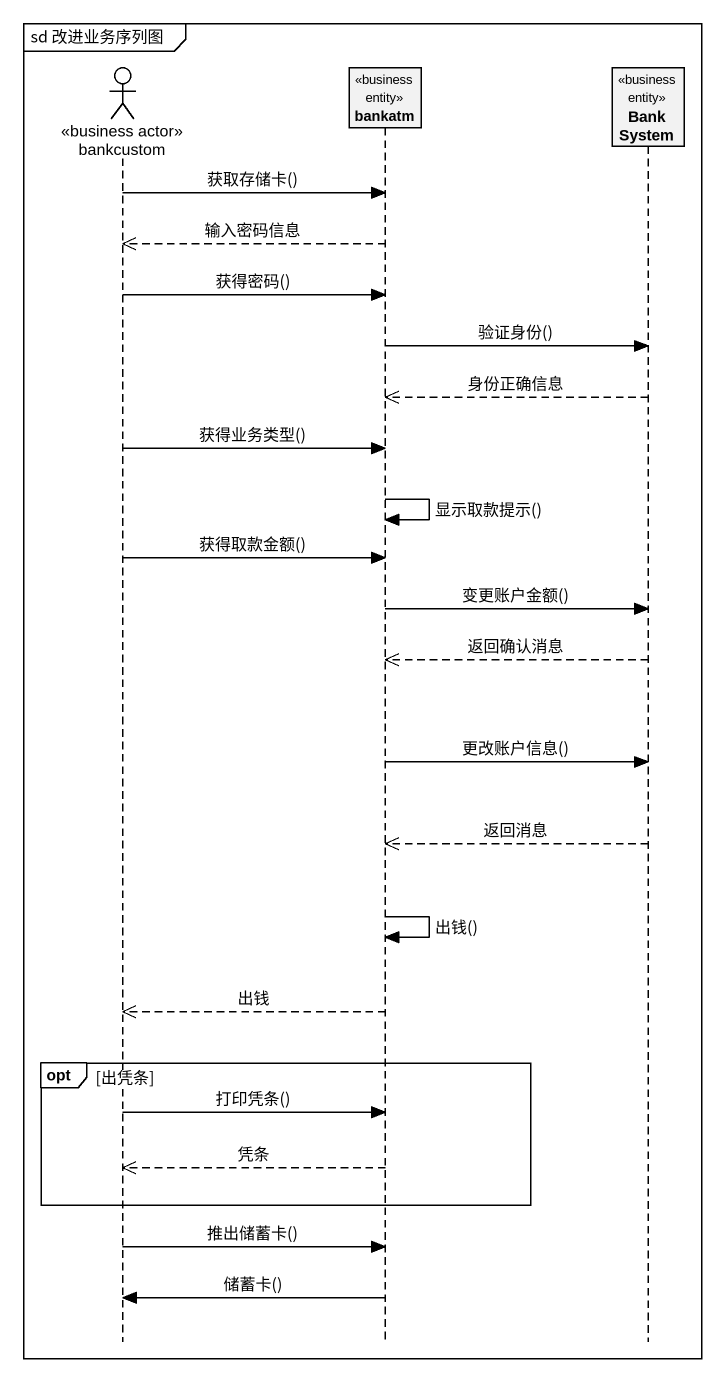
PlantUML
@startuml
mainframe sd 改进业务序列图
hide footbox
actor bankcustom <<business actor>>
participant bankatm <<business entity>>
participant BankSystem <<business entity>>

bankcustom -> bankatm : 获取存储卡()
bankatm -->> bankcustom : 输入密码信息
bankcustom -> bankatm : 获得密码()
bankatm -> BankSystem : 验证身份()
BankSystem -->> bankatm : 身份正确信息
bankcustom -> bankatm : 获得业务类型()
bankatm -> bankatm : 显示取款提示()
bankcustom -> bankatm : 获得取款金额()
bankatm -> BankSystem : 变更账户金额()
BankSystem -->> bankatm : 返回确认消息
bankatm -> BankSystem : 更改账户信息()
BankSystem -->> bankatm : 返回消息
bankatm -> bankatm : 出钱()
bankatm -->> bankcustom : 出钱
opt 出凭条
  bankcustom -> bankatm : 打印凭条()
  bankatm -->> bankcustom : 凭条
end
bankcustom -> bankatm : 推出储蓄卡()
bankatm -> bankcustom : 储蓄卡()
@enduml
